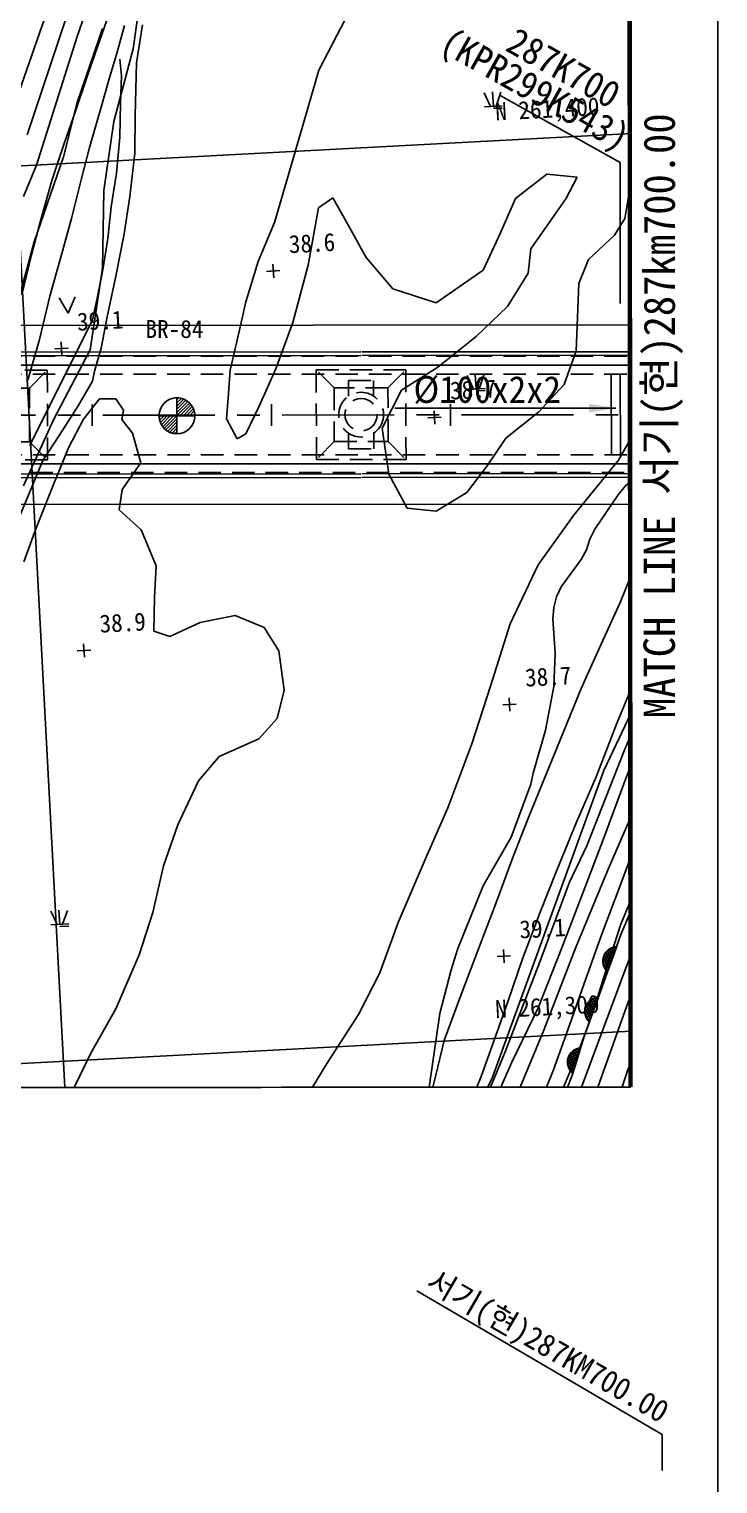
# Model space of a CAD drawing. Header units: millimetres. Extents: x 1510 to 2306, y 1103 to 1810.
# Drawn here: x 2229.1 to 2305.9, y 1363.4 to 1525.7 of the extents above; entities that cross this region are included whole.
import ezdxf
from ezdxf.enums import TextEntityAlignment as Align
from ezdxf.xclip import XClip

# ---------------------------------------------------------------- set-up
doc = ezdxf.new("R2010")
doc.units = ezdxf.units.MM
doc.header["$LTSCALE"] = 10
doc.header["$MEASUREMENT"] = 0
doc.header["$XCLIPFRAME"] = 2
for name, pattern in [('A-CENTR01', [2, 1.25, -0.25, 0.25, -0.25]), ('CENTER', [2, 1.25, -0.25, 0.25, -0.25]), ('DASHED2', [0.375, 0.25, -0.125]), ('HIDDEN', [0.375, 0.25, -0.125])]:
    doc.linetypes.add(name, pattern=pattern)
for name, color, linetype in [('TN-CABL', 4, 'Continuous'), ('TN-MACL', 6, 'A-CENTR01'), ('TZ-BASE', 253, 'Continuous'), ('TZ-CABL', 4, 'Continuous'), ('TZ-LEAL', 1, 'Continuous'), ('TZ-LEAT', 3, 'Continuous'), ('TZ-MACT', 6, 'Continuous')]:
    doc.layers.add(name, color=color, linetype=linetype)
doc.layers.add('TX-PAPR', color=2, linetype='Continuous', plot=False)
doc.styles.get("Standard").update_dxf_attribs({"font": 'GulimChe.ttf'})
doc.styles.add('굴림체', font='GulimChe.ttf')
doc.linetypes.add('ZIGZAG', pattern='A,0.0001,-0.2,[131,ltypeshp.shx,S=0.2,R=0,X=-0.2,Y=0],-0.4,[131,ltypeshp.shx,S=0.2,R=180,X=0.2,Y=0],-0.2', length=0.8001)
doc.dimstyles.get("Standard").update_dxf_attribs({"dimtxt": 0.18, "dimasz": 0.18, "dimexe": 0.18, "dimexo": 0.0625, "dimgap": 0.09, "dimtad": 0, "dimtih": 1, "dimtoh": 1, "dimdec": 4, "dimzin": 0, "dimdsep": 46, "dimtxsty": 'Standard', "dimcen": 0.09, "dimadec": 0, "dimazin": 0, "dimtfac": 1, "dimtdec": 4, "dimtofl": 0, "dimtmove": 0, "dimatfit": 3, "dimfxl": 0, "dimtolj": 1, "dimtzin": 0, "dimarcsym": 0})

# ---------------------------------------------------------------- blocks, each defined once
blk = doc.blocks.new('JD-FSDGKLDGLK3FSD3')
at = {"layer": 'TZ-BASE'}
for p, q in [((625.38, 143.3), (643.98, -206.56)), ((641.43, 57.91, 41.99), (632.77, 31.87, 41.99)), ((638.09, 54.53, 42.99), (631.88, 36.71, 42.99)), ((644.58, 41.48, 38.99), (645.81, 50.15, 38.99)), ((639.55, 46.39, 40.99), (638.32, 42.83, 40.99)), ((641.9, 45.41, 39.59), (639.51, 38.6, 39.59)), ((642.8, 41.1, 39.59), (643.61, 44.05, 39.59)), ((645.62, 44.16, 37.88), (644.95, 39.9, 37.88)), ((668.3, 44.87, 38.62), (665.3, 39.08, 38.62)), ((638.32, 42.83, 40.99), (633.8, 28.48, 40.99)), ((638.34, 35.46, 39.99), (641.16, 43.75, 39.99)), ((641.9, 38.11, 39.59), (642.8, 41.1, 39.59)), ((642.41, 33.36, 38.99), (644.58, 41.48, 38.99)), ((643.28, 38.46, 39.18), (643.1, 40.3, 39.18)), ((644.95, 39.9, 37.88), (644.8, 34.03, 37.88)), ((665.3, 39.08, 38.62), (663.65, 33.43, 38.62)), ((639.51, 38.6, 39.59), (638.13, 34.41, 39.59)), ((641.02, 34.95, 39.59), (641.9, 38.11, 39.59)), ((643.17, 35.44, 39.18), (643.28, 38.46, 39.18)), ((683.75, 36.54, 39.47), (684.44, 35.04, 39.47)), ((684.76, 35.06, 39.47), (684.65, 36.66, 39.47)), ((685.07, 35.07, 39.47), (685.6, 36.62, 39.47)), ((636.8, 29.41, 39.99), (638.34, 35.46, 39.99)), ((638.13, 34.41, 39.59), (636.93, 31.02, 39.59)), ((639.7, 30.44, 39.59), (641.02, 34.95, 39.59)), ((643.08, 31.6, 39.18), (643.17, 35.44, 39.18)), ((683.77, 35, 39.47), (685.75, 35.11, 39.47)), ((684.77, 34.83, 39.47), (685.74, 34.86, 39.47)), ((641.33, 25.65, 38.99), (642.41, 33.36, 38.99)), ((644.8, 34.03, 37.88), (644.78, 29.82, 37.88)), ((663.65, 33.43, 38.62), (661.94, 27.57, 38.62)), ((699.47, 31.99), (0, -5.18)), ((636.93, 31.02, 39.59), (635.54, 26.88, 39.59)), ((642.71, 27.61, 39.18), (643.08, 31.6, 39.18)), ((699.97, 32.01), (699.47, 31.99)), ((633.54, 19.93, 39.99), (636.8, 29.41, 39.99)), ((638.84, 27, 39.59), (639.7, 30.44, 39.59)), ((644.78, 29.82, 37.88), (644.22, 25, 37.88)), ((633.8, 28.48, 40.99), (632.37, 24.99, 40.99)), ((642.12, 23.85, 39.18), (642.71, 27.61, 39.18)), ((635.54, 26.88, 39.59), (634.23, 22.29, 39.59)), ((637.72, 22.54, 39.59), (638.84, 27, 39.59)), ((661.94, 27.57, 38.62), (660.36, 22.09, 38.62)), ((687.22, 24.76, 38.62), (690.73, 27.49, 38.62)), ((690.73, 27.49, 38.62), (694.1, 27.16, 38.62)), ((694.1, 27.16, 38.62), (692.83, 24.72, 38.62)), ((641.18, 16.98, 38.99), (641.33, 25.65, 38.99)), ((644.22, 25, 37.88), (643.58, 20.83, 37.88)), ((665.27, 23.73, 38.62), (666.84, 24.84, 38.62)), ((666.84, 24.84, 38.62), (668.3, 22.26, 38.62)), ((685.56, 20.93, 38.62), (687.22, 24.76, 38.62)), ((692.83, 24.72, 38.62), (688.95, 19.15, 38.62)), ((699.43, 22.52, 38.62), (699.98, 25.89, 38.62)), ((641.76, 20.32, 39.18), (642.12, 23.85, 39.18)), ((664.09, 17.33, 38.62), (665.27, 23.73, 38.62)), ((634.23, 22.29, 39.59), (633.23, 18.5, 39.59)), ((636.51, 18.21, 39.59), (637.72, 22.54, 39.59)), ((660.36, 22.09, 38.62), (658.53, 17.75, 38.62)), ((668.3, 22.26, 38.62), (670.58, 18.18, 38.62)), ((698.29, 20.66, 38.62), (699.43, 22.52, 38.62)), ((630.94, 10.25, 39.99), (633.54, 19.93, 39.99)), ((641.19, 16.81, 39.18), (641.76, 20.32, 39.18)), ((643.58, 20.83, 37.88), (642.64, 16.1, 37.88)), ((683.64, 16.78, 38.62), (685.56, 20.93, 38.62)), ((695.39, 17.97, 38.62), (698.29, 20.66, 38.62)), ((633.23, 18.5, 39.59), (632.15, 14.01, 39.59)), ((635.3, 13.87, 39.59), (636.51, 18.21, 39.59)), ((670.58, 18.18, 38.62), (673.56, 14.69, 38.62)), ((688.95, 19.15, 38.62), (688.65, 16.45, 38.62)), ((694.31, 15.3, 38.62), (695.39, 17.97, 38.62)), ((639.78, 7.88, 38.99), (641.18, 16.98, 38.99)), ((640.62, 13.84, 39.18), (641.19, 16.81, 39.18)), ((658.53, 17.75, 38.62), (657.17, 13.24, 38.62)), ((659.47, 16.64, 38.56), (660.96, 16.72, 38.56)), ((660.22, 16.68, 38.56), (659.47, 16.64, 38.56)), ((660.26, 15.93, 38.56), (660.18, 17.43, 38.56)), ((660.18, 17.43, 38.56), (660.22, 16.68, 38.56)), ((662.41, 10.94, 38.62), (664.09, 17.33, 38.62)), ((678.38, 13.14, 38.62), (683.64, 16.78, 38.62)), ((688.65, 16.45, 38.62), (686.33, 12.73, 38.62)), ((642.64, 16.1, 37.88), (641.7, 11.57, 37.88)), ((673.56, 14.69, 38.62), (678.38, 13.14, 38.62)), ((693.99, 7.77, 38.62), (694.31, 15.3, 38.62)), ((634.13, 9.04, 39.59), (635.3, 13.87, 39.59)), ((636.33, 13.7, 39.47), (637.32, 11.96, 39.47)), ((637.32, 11.96, 39.47), (638.12, 13.8, 39.47)), ((640.03, 11.24, 39.18), (640.62, 13.84, 39.18)), ((657.17, 13.24, 38.62), (656.2, 8.96, 38.62)), ((641.7, 11.57, 37.88), (641.01, 8.06, 37.88)), ((686.33, 12.73, 38.62), (682.86, 9.38, 38.62)), ((-0.01, 10.03), (699.99, 10.68)), ((633.05, -2.8, 39.18), (640.03, 11.24, 39.18)), ((660.48, 5.77, 38.62), (662.41, 10.94, 38.62)), ((632.85, 4.49, 39.59), (634.13, 9.04, 39.59)), ((636.63, 7.27, 39.08), (636.55, 8.77, 39.08)), ((636.55, 8.77, 39.08), (636.59, 8.02, 39.08)), ((656.2, 8.96, 38.62), (655.42, 5.6, 38.62)), ((682.86, 9.38, 38.62), (678.57, 5.94, 38.62)), ((590.11, 7.57), (669.98, 7.65)), ((590.11, 7.17), (669.98, 7.25)), ((635.69, 0.08, 38.99), (639.78, 7.88, 38.99)), ((635.84, 7.98, 39.08), (637.34, 8.06, 39.08)), ((636.59, 8.02, 39.08), (635.84, 7.98, 39.08)), ((641.01, 8.06, 37.88), (640.29, 5.49, 37.88)), ((670.08, 7.65), (699.99, 7.67)), ((670.08, 7.25), (699.99, 7.27)), ((692.66, 4, 38.62), (693.99, 7.77, 38.62)), ((640.29, 5.49, 37.88), (640.04, 4.4, 37.88)), ((655.42, 5.6, 38.62), (655.19, 2.53, 38.62)), ((658.64, 1.59, 38.62), (660.48, 5.77, 38.62)), ((678.57, 5.94, 38.62), (674.51, 3.37, 38.62)), ((681.85, 5.01, 38.46), (682.54, 3.51, 38.46)), ((682.86, 3.53, 38.46), (682.75, 5.13, 38.46)), ((683.17, 3.54, 38.46), (683.7, 5.09, 38.46)), ((640.04, 4.4, 37.88), (638.46, 1.64, 37.88)), ((674.51, 3.37, 38.62), (672.35, -0.87, 38.62)), ((681.86, 3.47, 38.46), (683.85, 3.58, 38.46)), ((682.87, 3.3, 38.46), (683.84, 3.33, 38.46)), ((689.79, 0.94, 38.62), (692.66, 4, 38.62)), ((638.46, 1.64, 37.88), (636.39, -1.56, 37.88)), ((639.03, 0.16, 37.88), (640.84, 2.43, 37.88)), ((640, -0.61), (640, 1.79)), ((640.84, 2.43, 37.88), (642.66, 2.4, 37.88)), ((642.66, 2.4, 37.88), (643.49, 1.14, 37.88)), ((649.47, 2.52), (649.47, -1.48)), ((649.47, 2.32), (649.66, 2.51)), ((649.47, 1.97), (649.96, 2.46)), ((649.47, 1.61), (650.23, 2.37)), ((649.47, 1.26), (650.47, 2.26)), ((649.47, 0.91), (650.68, 2.12)), ((649.47, 0.55), (650.87, 1.95)), ((649.79, 0.52), (651.04, 1.77)), ((655.19, 2.53, 38.62), (654.99, 0.17, 38.62)), ((660, -0.59), (660, 1.81)), ((680, -0.58), (680, 1.82)), ((700, -0.56), (700, 1.84)), ((632.35, -7.3, 38.99), (635.69, 0.08, 38.99)), ((637.36, -3.06, 37.88), (639.03, 0.16, 37.88)), ((643.49, 1.14, 37.88), (643.32, 0.1, 37.88)), ((643.32, 0.1, 37.88), (644.5, -1.42, 37.88)), ((647.47, 0.52), (651.47, 0.52)), ((647.48, 0.33), (647.67, 0.52)), ((647.53, 0.03), (648.03, 0.52)), ((647.62, -0.24), (648.38, 0.52)), ((647.74, -0.48), (648.73, 0.52)), ((647.88, -0.69), (649.09, 0.52)), ((648.04, -0.88), (649.44, 0.52)), ((648.23, -1.05), (649.47, 0.2)), ((650.15, 0.52), (651.18, 1.56)), ((650.5, 0.52), (651.3, 1.33)), ((650.85, 0.52), (651.4, 1.06)), ((651.21, 0.52), (651.46, 0.77)), ((654.99, 0.17, 38.62), (656.18, -2.05, 38.62)), ((657.17, -1.49, 38.62), (658.64, 1.59, 38.62)), ((677.45, 0.3, 38.73), (678.95, 0.38, 38.73)), ((678.2, 0.34, 38.73), (677.45, 0.3, 38.73)), ((678.24, -0.41, 38.73), (678.16, 1.09, 38.73)), ((678.16, 1.09, 38.73), (678.2, 0.34, 38.73)), ((686.16, -1.96, 38.62), (689.79, 0.94, 38.62)), ((636.39, -1.56, 37.88), (634.5, -4.46, 37.88)), ((644.5, -1.42, 37.88), (645.45, -4.74, 37.88)), ((648.44, -1.19), (649.47, -0.15)), ((648.67, -1.31), (649.47, -0.51)), ((648.93, -1.4), (649.47, -0.86)), ((649.23, -1.46), (649.47, -1.22)), ((656.18, -2.05, 38.62), (657.17, -1.49, 38.62)), ((672.35, -0.87, 38.62), (673.09, -5.97, 38.62)), ((635.61, -7.31, 37.88), (637.36, -3.06, 37.88)), ((684.08, -5.05, 38.62), (686.16, -1.96, 38.62)), ((698.72, -4.43, 44.76), (700, -2.2, 44.76)), ((698.72, -4.43, 37.7), (699.47, -3.13, 37.7)), ((634.5, -4.46, 37.88), (633.23, -7.53, 37.88)), ((645.45, -4.74, 37.88), (643.35, -7.69, 37.88)), ((693.69, -10.61, 37.7), (698.72, -4.43, 37.7)), ((590.12, -6.03), (669.99, -5.95)), ((590.12, -6.43), (669.99, -6.35)), ((670.09, -5.95), (700.01, -5.93)), ((670.09, -6.35), (700.01, -6.33)), ((673.09, -5.97, 38.62), (675.14, -9.78, 38.62)), ((681.82, -8.02, 38.62), (684.08, -5.05, 38.62)), ((633.23, -7.53, 37.88), (631.66, -11.35, 37.88)), ((633.73, -12.07, 37.88), (635.61, -7.31, 37.88)), ((643.35, -7.69, 37.88), (643.02, -9.95, 37.88)), ((678.39, -10.12, 38.62), (681.82, -8.02, 38.62)), ((699.47, -7.34, 38.99), (698.67, -8.31, 38.99)), ((700.01, -6.85, 46.06), (699.47, -7.34, 46.06)), ((0.01, -9.97), (700.01, -9.32)), ((698.67, -8.31, 38.99), (696.07, -12.13, 38.99)), ((643.02, -9.95, 37.88), (645.46, -12.2, 37.88)), ((675.14, -9.78, 38.62), (678.39, -10.12, 38.62)), ((689.76, -16.1, 37.7), (693.69, -10.61, 37.7)), ((632.39, -15.76, 37.88), (633.73, -12.07, 37.88)), ((645.46, -12.2, 37.88), (647.15, -16.2, 37.88)), ((696.07, -12.13, 38.99), (695.53, -13.24, 38.99)), ((695.16, -14.42, 38.99), (694.54, -15.5, 38.99)), ((695.53, -13.24, 38.99), (695.16, -14.42, 38.99)), ((647.15, -16.2, 37.88), (646.96, -19.72, 37.88)), ((686.65, -22.68, 37.7), (689.76, -16.1, 37.7)), ((694.54, -15.5, 38.99), (692.33, -18.55, 38.99)), ((700.02, -17.56, 45.79), (698.89, -20.3, 38.73)), ((692.33, -18.55, 38.99), (691.79, -19.66, 38.99)), ((646.96, -19.72, 37.88), (646.9, -23.52, 37.88)), ((691.51, -20.88, 38.99), (691.39, -22.12, 38.99)), ((691.79, -19.66, 38.99), (691.51, -20.88, 38.99)), ((698.89, -20.3, 38.73), (696.8, -24.95, 38.73)), ((648.68, -24.09, 37.88), (652.07, -22.53, 37.88)), ((652.07, -22.53, 37.88), (655.97, -21.75, 37.88)), ((655.97, -21.75, 37.88), (659.2, -23.08, 37.88)), ((684.43, -29.65, 37.7), (686.65, -22.68, 37.7)), ((691.39, -22.12, 38.99), (691.67, -25.94, 38.99)), ((646.9, -23.52, 37.88), (648.68, -24.09, 37.88)), ((659.2, -23.08, 37.88), (660.84, -25.68, 37.88)), ((638.35, -25.7, 38.89), (639.85, -25.62, 38.89)), ((639.1, -25.66, 38.89), (638.35, -25.7, 38.89)), ((639.14, -26.41, 38.89), (639.06, -24.91, 38.89)), ((639.06, -24.91, 38.89), (639.1, -25.66, 38.89)), ((660.84, -25.68, 37.88), (661.41, -30.09, 37.88)), ((691.67, -25.94, 38.99), (691.49, -29.67, 38.99)), ((696.8, -24.95, 38.73), (694.56, -29.9, 38.73)), ((661.41, -30.09, 37.88), (660.65, -33.24, 37.88)), ((682.35, -36.07, 37.7), (684.43, -29.65, 37.7)), ((691.49, -29.67, 38.99), (690.57, -34.56, 38.99)), ((694.56, -29.9, 38.73), (692.53, -34.91, 38.73)), ((698.59, -33.68, 38.64), (700.03, -30.19, 44.56)), ((685.81, -31.72, 38.64), (687.31, -31.64, 38.64)), ((686.56, -31.68, 38.64), (685.81, -31.72, 38.64)), ((686.6, -32.43, 38.64), (686.52, -30.93, 38.64)), ((686.52, -30.93, 38.64), (686.56, -31.68, 38.64)), ((660.65, -33.24, 37.88), (658.59, -35.5, 37.88)), ((696.23, -39.76, 38.64), (698.59, -33.68, 38.64)), ((699.47, -34.01, 39.99), (697.08, -39.03, 39.99)), ((700.03, -32.83, 47.06), (699.47, -34.01, 47.06)), ((658.59, -35.5, 37.88), (654.19, -37.47, 37.88)), ((690.57, -34.56, 38.99), (689.19, -39.36, 38.99)), ((692.53, -34.91, 38.73), (690.57, -39.63, 38.73)), ((699.47, -36.61, 47.06), (700.03, -35.27, 47.06)), ((679.69, -43.23, 37.7), (682.35, -36.07, 37.7)), ((695.19, -47.45, 39.99), (699.44, -36.66, 39.99)), ((699.44, -36.66, 39.99), (699.47, -36.61, 39.99)), ((654.19, -37.47, 37.88), (651.88, -40.19, 37.88)), ((699.32, -40.53, 40.98), (700.04, -38.68, 43.1)), ((651.88, -40.19, 37.88), (649.55, -45.11, 37.88)), ((697.08, -39.03, 39.99), (684.66, -73.27, 39.99)), ((690.57, -39.63, 38.73), (688.68, -44.31, 38.73)), ((689.19, -39.36, 38.99), (688.95, -40.58, 38.99)), ((694.04, -44.82, 38.64), (696.23, -39.76, 38.64)), ((697.04, -46.68, 40.98), (699.32, -40.53, 40.98)), ((688.95, -40.58, 38.99), (686.74, -46.47, 38.99)), ((677.15, -48.99, 37.7), (679.69, -43.23, 37.7)), ((649.55, -45.11, 37.88), (647.95, -49.68, 37.88)), ((688.68, -44.31, 38.73), (686.98, -48.64, 38.73)), ((691.77, -50.35, 38.64), (694.04, -44.82, 38.64)), ((697.51, -50.23, 42.01), (700.04, -44.41, 49.07)), ((686.74, -46.47, 38.99), (683.63, -51.9, 38.99)), ((694.58, -53.09, 40.98), (697.04, -46.68, 40.98)), ((686.98, -48.64, 38.73), (685.16, -53.6, 38.73)), ((693.25, -51.52, 39.99), (695.19, -47.45, 39.99)), ((647.95, -49.68, 37.88), (646.76, -54.88, 37.88)), ((674.15, -56.01, 37.7), (677.15, -48.99, 37.7)), ((693.93, -58.87, 42.01), (697.51, -50.23, 42.01)), ((698.77, -52.28, 43.01), (700.05, -48.78, 50.08)), ((683.63, -51.9, 38.99), (680.8, -58.91, 38.99)), ((689.94, -60.38, 39.99), (693.25, -51.52, 39.99)), ((689.99, -54.86, 38.64), (691.77, -50.35, 38.64)), ((692.4, -58.85, 40.98), (694.58, -53.09, 40.98)), ((696.9, -57.21, 43.01), (698.77, -52.28, 43.01)), ((635.4, -54.73, 39.47), (636.09, -56.23, 39.47)), ((636.41, -56.22, 39.47), (636.3, -54.62, 39.47)), ((636.72, -56.2, 39.47), (637.25, -54.66, 39.47)), ((646.76, -54.88, 37.88), (645.25, -59.61, 37.88)), ((685.16, -53.6, 38.73), (682.7, -60.01, 38.73)), ((688.02, -60.07, 38.64), (689.99, -54.86, 38.64)), ((698.97, -56.19, 43.98), (700.05, -53.59, 51.05)), ((700.05, -54.83, 51.74), (699, -57.33, 44.67)), ((635.41, -56.27, 39.47), (637.4, -56.17, 39.47)), ((636.42, -56.44, 39.47), (637.39, -56.41, 39.47)), ((672.09, -61.61, 37.7), (674.15, -56.01, 37.7)), ((697.5, -60.79, 43.98), (698.97, -56.19, 43.98)), ((695.09, -62.29, 43.01), (696.9, -57.21, 43.01)), ((699, -57.33, 44.67), (696.91, -63.18, 44.67)), ((645.25, -59.61, 37.88), (642.64, -65.62, 37.88)), ((680.8, -58.91, 38.99), (680.07, -61.27, 38.99)), ((682.7, -60.01, 38.73), (680.93, -64.64, 38.73)), ((685.19, -59.81, 39.06), (686.69, -59.73, 39.06)), ((685.94, -59.77, 39.06), (685.19, -59.81, 39.06)), ((685.98, -60.52, 39.06), (685.9, -59.02, 39.06)), ((685.9, -59.02, 39.06), (685.94, -59.77, 39.06)), ((689.76, -65.52, 40.98), (692.4, -58.85, 40.98)), ((690.39, -68.03, 42.01), (693.93, -58.87, 42.01)), ((696.98, -60.2, 44.67), (698.18, -59.63, 44.67)), ((696.99, -60.47, 44.67), (698.06, -59.97, 44.67)), ((697.03, -59.9, 44.67), (698.3, -59.3, 44.67)), ((697.03, -59.91, 44.67), (697.63, -61.17, 44.67)), ((697.15, -59.57, 44.67), (698.42, -58.97, 44.67)), ((697.15, -59.58, 44.67), (697.75, -60.84, 44.67)), ((697.3, -59.32, 44.67), (697.86, -60.51, 44.67)), ((697.46, -59.15, 44.67), (698.44, -58.68, 44.67)), ((697.48, -59.12, 44.67), (697.98, -60.18, 44.67)), ((698.52, -58.67, 44.67), (697.51, -61.5, 44.67)), ((697.68, -58.96, 44.67), (698.1, -59.84, 44.67)), ((697.9, -58.83, 44.67), (698.22, -59.51, 44.67)), ((698.13, -58.74, 44.67), (698.34, -59.18, 44.67)), ((698.38, -58.69, 44.67), (698.46, -58.84, 44.67)), ((700.06, -59.73, 52.06), (699.47, -61.3, 52.06)), ((699.47, -61.3, 44.99), (653.49, -184.08, 44.99)), ((669.71, -66.28, 37.7), (672.09, -61.61, 37.7)), ((680.07, -61.27, 38.99), (678.81, -66.15, 38.99)), ((686.08, -70.45, 39.99), (689.94, -60.38, 39.99)), ((686.42, -64.73, 38.64), (688.02, -60.07, 38.64)), ((695.86, -66.03, 43.98), (697.5, -60.79, 43.98)), ((696.98, -60.4, 44.67), (697.5, -61.48, 44.67)), ((697.04, -60.73, 44.67), (697.94, -60.3, 44.67)), ((697.12, -60.96, 44.67), (697.82, -60.63, 44.67)), ((697.24, -61.18, 44.67), (697.7, -60.97, 44.67)), ((697.4, -61.39, 44.67), (697.58, -61.3, 44.67)), ((693.24, -67.46, 43.01), (695.09, -62.29, 43.01)), ((696.91, -63.18, 44.67), (694.88, -68.73, 44.67)), ((680.93, -64.64, 38.73), (679.28, -69.17, 38.73)), ((684.82, -69.26, 38.64), (686.42, -64.73, 38.64)), ((695.12, -65.2, 44.67), (696.39, -64.61, 44.67)), ((695.43, -64.79, 44.67), (696.42, -64.33, 44.67)), ((695.45, -64.76, 44.67), (695.95, -65.82, 44.67)), ((696.49, -64.32, 44.67), (695.46, -67.14, 44.67)), ((695.65, -64.6, 44.67), (696.07, -65.49, 44.67)), ((695.87, -64.47, 44.67), (696.19, -65.16, 44.67)), ((696.11, -64.38, 44.67), (696.31, -64.82, 44.67)), ((696.36, -64.33, 44.67), (696.43, -64.49, 44.67)), ((700.06, -64.17, 48.77), (699.47, -65.83, 48.77)), ((642.64, -65.62, 37.88), (639.87, -70.57, 37.88)), ((666.15, -71.82, 37.7), (669.71, -66.28, 37.7)), ((678.81, -66.15, 38.99), (677.35, -76.08, 38.99)), ((686.82, -71.6, 40.98), (689.76, -65.52, 40.98)), ((699.47, -65.83, 41.71), (692.13, -86.38, 41.71)), ((694.17, -70.6, 43.98), (695.86, -66.03, 43.98)), ((694.94, -65.84, 44.67), (696.14, -65.28, 44.67)), ((694.94, -66.04, 44.67), (695.45, -67.12, 44.67)), ((694.95, -66.11, 44.67), (696.02, -65.61, 44.67)), ((694.99, -65.54, 44.67), (696.26, -64.95, 44.67)), ((694.99, -65.54, 44.67), (695.58, -66.82, 44.67)), ((695, -66.36, 44.67), (695.9, -65.94, 44.67)), ((695.08, -66.6, 44.67), (695.78, -66.28, 44.67)), ((695.11, -65.21, 44.67), (695.7, -66.48, 44.67)), ((695.27, -64.96, 44.67), (695.82, -66.15, 44.67)), ((699.47, -68.15), (0.1, -105.32)), ((686.29, -77.95, 42.01), (690.39, -68.03, 42.01)), ((691.46, -72.45, 43.01), (693.24, -67.46, 43.01)), ((695.2, -66.82, 44.67), (695.66, -66.61, 44.67)), ((695.35, -67.02, 44.67), (695.54, -66.94, 44.67)), ((700.06, -68.12), (699.47, -68.15)), ((679.28, -69.17, 38.73), (678.33, -73.03, 38.73)), ((683.41, -73.2, 38.64), (684.82, -69.26, 38.64)), ((694.88, -68.73, 44.67), (693.58, -72.95, 44.67)), ((639.87, -70.57, 37.88), (637.28, -75.87, 37.88)), ((682.4, -79.32, 39.99), (686.08, -70.45, 39.99)), ((692.2, -75.24, 43.98), (694.17, -70.6, 43.98)), ((693.03, -71.57, 44.67), (694.2, -70.95, 44.67)), ((693.05, -71.84, 44.67), (694.09, -71.29, 44.67)), ((693.06, -71.27, 44.67), (694.3, -70.62, 44.67)), ((693.06, -71.28, 44.67), (693.72, -72.52, 44.67)), ((693.17, -70.93, 44.67), (694.41, -70.28, 44.67)), ((693.17, -70.94, 44.67), (693.82, -72.18, 44.67)), ((693.31, -70.68, 44.67), (693.92, -71.84, 44.67)), ((693.46, -70.5, 44.67), (694.42, -69.99, 44.67)), ((693.48, -70.47, 44.67), (694.03, -71.5, 44.67)), ((694.5, -69.98, 44.67), (693.62, -72.84, 44.67)), ((693.67, -70.3, 44.67), (694.13, -71.16, 44.67)), ((693.89, -70.16, 44.67), (694.24, -70.83, 44.67)), ((694.12, -70.06, 44.67), (694.34, -70.49, 44.67)), ((694.36, -70, 44.67), (694.45, -70.15, 44.67)), ((662.43, -77.95, 37.7), (666.15, -71.82, 37.7)), ((678.33, -73.03, 38.73), (677.72, -75.47, 38.73)), ((684.16, -77.61, 40.98), (686.82, -71.6, 40.98)), ((689.75, -76.7, 43.01), (691.46, -72.45, 43.01)), ((693.58, -72.95, 44.67), (691.19, -79.19, 44.67)), ((693.04, -71.77, 44.67), (693.6, -72.83, 44.67)), ((693.11, -72.1, 44.67), (693.99, -71.63, 44.67)), ((693.2, -72.33, 44.67), (693.89, -71.97, 44.67)), ((693.33, -72.54, 44.67), (693.78, -72.3, 44.67)), ((693.5, -72.74, 44.67), (693.68, -72.64, 44.67)), ((696.71, -81.26, 41.71), (699.78, -72.46, 41.71)), ((699.78, -72.46, 48.77), (700.07, -71.73, 48.77)), ((681.63, -77.54, 38.64), (683.41, -73.2, 38.64)), ((684.66, -73.27, 39.99), (683.09, -76.65, 39.99))]:
    blk.add_line(p, q, dxfattribs=at)
at = {"layer": 'TZ-BASE', "linetype": 'DASHED2'}
for p, q in [((635.01, 5.62), (625.01, 5.61)), ((633.01, 3.61), (635.01, 5.62)), ((635.02, -4.38), (635.01, 5.62)), ((675.01, 5.65), (665.01, 5.64)), ((667.01, 3.64), (665.01, 5.64)), ((665.01, 5.64), (665.02, -4.36)), ((673.01, 3.65), (675.01, 5.65)), ((675.02, -4.35), (675.01, 5.65)), ((633.01, 3.61), (627.01, 3.61)), ((633.02, -2.39), (633.01, 3.61)), ((673.01, 3.65), (667.01, 3.64)), ((667.01, 3.64), (667.02, -2.35)), ((668.61, 4.45), (668.61, 2.72)), ((668.61, 4.45), (671.41, 4.45)), ((671.41, 4.45), (671.41, 2.72)), ((673.02, -2.35), (673.01, 3.65)), ((668.62, -1.42), (668.62, -3.15)), ((671.42, -1.42), (671.42, -3.15)), ((627.02, -2.39), (633.02, -2.39)), ((633.02, -2.39), (635.02, -4.38)), ((667.02, -2.35), (665.02, -4.36)), ((667.02, -2.35), (673.02, -2.35)), ((668.62, -3.15), (671.42, -3.15)), ((673.02, -2.35), (675.02, -4.35)), ((625.02, -4.39), (635.02, -4.38)), ((665.02, -4.36), (675.02, -4.35))]:
    blk.add_line(p, q, dxfattribs=at)
at = {"layer": 'TZ-BASE', "linetype": 'CENTER'}
blk.add_lwpolyline([(0, 0), (201.2, 0.18), (401.2, 0.37), (601.2, 0.55), (700, 0.64)], dxfattribs=at)
at = {"layer": 'TZ-BASE'}
blk.add_circle((649.47, 0.52), 2, dxfattribs=at)
at = {"layer": 'TZ-BASE', "linetype": 'DASHED2'}
for radius in [2.5, 1.8]:
    blk.add_circle((670.01, 0.65), radius, dxfattribs=at)
at = {"layer": 'TZ-BASE'}
for centre, start, end in [((698.6, -60.3, 44.67), 92.9557, 227.716), ((696.57, -65.94, 44.67), 92.5566, 227.3169), ((694.65, -71.59, 44.67), 95.4968, 230.257)]:
    blk.add_arc(centre, 1.62, start, end, dxfattribs=at)
at = {"layer": 'TZ-BASE', "style": '굴림체'}
for s, p in [('N 261,400', (696.64, 34.08)), ('N 261,300', (696.64, -66.06))]:
    blk.add_text(s, height=2, rotation=3.042, dxfattribs=at).set_placement(p, align=Align.RIGHT)
for s, rotation, p in [('38.6', 3.042, (662, 18.66, 40)), ('39.1', 3.042, (638.38, 10.01, 40)), ('BR-84', 0.0012, (645.96, 9.21)), ('38.7', 3.042, (679.98, 2.32, 40.04)), ('38.9', 3.042, (640.88, -23.68, 40.04)), ('38.7', 3.042, (688.35, -29.69, 40.04)), ('39.1', 3.042, (687.72, -57.79, 40.04))]:
    blk.add_text(s, height=2, rotation=rotation, dxfattribs=at).set_placement(p)
blk = doc.blocks.new('JD-FJF76J')
at = {"layer": 'TZ-BASE', "flags": 128}
blk.add_lwpolyline([(698.85, 88.07), (698.85, 103.77), (685.47, 111.27)], dxfattribs=at)
at = {"layer": 'TZ-BASE', "style": '굴림체'}
for s, p in [('(KPR299K543)', (678.49, 116.32)), ('287K700', (685.88, 116.35))]:
    blk.add_text(s, height=3, rotation=330.7613, dxfattribs=at).set_placement(p)
blk.add_text('Ø100x2x2', height=3, rotation=359.9482, dxfattribs=at).set_placement((684, 78.46), align=Align.MIDDLE)
at = {"layer": 'TZ-BASE'}
blk.add_leader([(698.35, 76.38), (673.69, 76.38)], dimstyle='Standard', override={"dimtxt": 3, "dimasz": 3, "dimexe": 2, "dimexo": 3, "dimgap": 1, "dimtad": 0, "dimtih": 0, "dimtxsty": '굴림체', "dimcen": 1, "dimaunit": 1, "dimadec": 8, "dimtix": 1, "dimtofl": 1, "dimtmove": 2, "dimtvp": 2}, dxfattribs=at)

msp = doc.modelspace()

# ---------------------------------------------------------------- linework, layer by layer
at = {"layer": 'TN-CABL', "linetype": 'ZIGZAG', "ltscale": 0.5}
for points in [[(2150.98, 1488.19), (2296.08, 1488.19)], [(2150.99, 1477.19), (2296.09, 1477.19)]]:
    msp.add_lwpolyline(points, dxfattribs=at)
at = {"layer": 'TN-MACL', "const_width": 0.5}
msp.add_lwpolyline([(2296.02, 1557.65), (2296.15, 1407.65)], dxfattribs=at)
at = {"layer": 'TX-PAPR'}
for points in [[(1509.89, 1103.05), (2305.89, 1103.05), (2305.89, 1619.05), (1509.89, 1619.05)], [(2296.02, 1557.65), (1596.02, 1557.01), (1596.15, 1407.01), (2296.15, 1407.65)]]:
    msp.add_lwpolyline(points, close=True, dxfattribs=at)
at = {"layer": 'TZ-CABL', "linetype": 'HIDDEN'}
for points in [[(2150.72, 1489.19), (2296.08, 1489.19)], [(2150.72, 1487.19), (2296.08, 1487.19)], [(2150.98, 1488.19), (2296.08, 1488.19)], [(2150.73, 1478.19), (2296.09, 1478.19)], [(2150.99, 1477.19), (2296.09, 1477.19)], [(2150.44, 1476.19), (2296.09, 1476.19)]]:
    msp.add_lwpolyline(points, dxfattribs=at)
at = {"layer": 'TZ-CABL'}
for points in [[(2294, 1487.19), (2294.01, 1478.19)], [(2296, 1487.19), (2296.01, 1478.19)]]:
    msp.add_lwpolyline(points, dxfattribs=at)
at = {"layer": 'TZ-CABL', "linetype": 'ZIGZAG', "ltscale": 0.5}
msp.add_lwpolyline([(2295, 1487.19), (2295.01, 1478.19)], dxfattribs=at)
at = {"layer": 'TZ-LEAL'}
msp.add_lwpolyline([(2272.3, 1384.9), (2299.68, 1368.87), (2299.68, 1364.87)], dxfattribs=at)

# ---------------------------------------------------------------- block references
at = {"layer": 'TZ-BASE'}
ref = msp.add_blockref('JD-FSDGKLDGLK3FSD3', (1596.08, 1482.01), dxfattribs=at)
XClip(ref).set_block_clipping_path([(699.9307781947, 75.6432794993), (-0.068926229, 74.9999683278), (0.0689262292, -74.9999686265), (700.0686305886, -74.3566571564)])
msp.add_blockref('JD-FJF76J', (1596.15, 1407.01), dxfattribs=at)

# ---------------------------------------------------------------- texts
at = {"layer": 'TZ-LEAT', "style": '굴림체'}
msp.add_text('서기(현)287KM700.00', height=2.5, rotation=330, dxfattribs=at).set_placement((2286.29, 1377.7), align=Align.CENTER)
at = {"layer": 'TZ-MACT', "style": '굴림체'}
msp.add_text('MATCH LINE 서기(현)287km700.00', height=3.5, rotation=90, dxfattribs=at).set_placement((2299.34, 1482.54, 75.38), align=Align.MIDDLE_CENTER)

doc.saveas('drawing.dxf')
